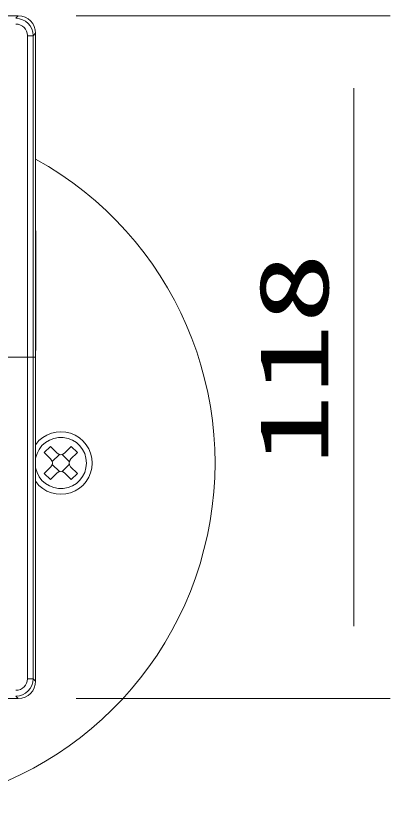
# Model space of a CAD drawing. Units: millimetres on the paper. Extents: x -63 to 64, y -59 to 59.
# Drawn here: x -17.2 to -4.26, y 15.58 to 43.04 of the extents above; entities that cross this region are included whole.
import ezdxf
from ezdxf.enums import TextEntityAlignment as Align

# ---------------------------------------------------------------- set-up
doc = ezdxf.new("R2010")
doc.units = ezdxf.units.MM
doc.layers.add('0-3_GAIKEI', color=134, linetype='Continuous', lineweight=9)
doc.layers.add('0-4_SUNPO', color=7, linetype='Continuous', lineweight=9)
doc.styles.add('ＭＳ ゴシック', font='')
doc.styles.get('ＭＳ ゴシック').set_extended_font_data('MS Gothic')

msp = doc.modelspace()

# ---------------------------------------------------------------- linework, layer by layer
at = {"layer": '0-3_GAIKEI', "color": 7}
for p, q in [((-17.113, 43.038), (-27.514, 43.038)), ((-16.513, 20.037), (-16.513, 42.439)), ((-17.113, 19.438), (-27.514, 19.438))]:
    msp.add_line(p, q, dxfattribs=at)
at = {"layer": '0-3_GAIKEI', "color": 4}
for p, q in [((-17.197, 42.954), (-17.113, 43.038)), ((-16.598, 42.354), (-16.798, 42.354)), ((-16.798, 20.122), (-16.798, 42.354)), ((-16.513, 42.439), (-16.598, 42.354)), ((-16.598, 42.354), (-16.598, 20.122)), ((-16.513, 35.438), (-16.507, 35.438)), ((-16.507, 35.438), (-16.507, 31.638)), ((-16.513, 31.638), (-16.507, 31.638)), ((-16.513, 31.238), (-28.113, 31.238)), ((-16.218, 27.941), (-15.984, 27.707)), ((-15.937, 27.626), (-15.69, 27.873)), ((-15.597, 27.873), (-15.35, 27.626)), ((-15.69, 27.285), (-15.937, 27.532)), ((-15.35, 27.532), (-15.597, 27.285)), ((-16.798, 20.122), (-16.598, 20.122)), ((-16.598, 20.122), (-16.513, 20.037)), ((-17.113, 19.438), (-17.197, 19.522))]:
    msp.add_line(p, q, dxfattribs=at)
for points in [[(-15.771, 27.919), (-16.005, 28.153), (-16.218, 27.941)], [(-15.303, 27.707), (-15.069, 27.941), (-15.282, 28.153), (-15.516, 27.919)], [(-15.984, 27.451), (-16.218, 27.217), (-16.005, 27.005), (-15.771, 27.239)], [(-15.516, 27.239), (-15.282, 27.005), (-15.069, 27.217), (-15.303, 27.451)]]:
    msp.add_lwpolyline(points, dxfattribs=at)
at = {"layer": '0-3_GAIKEI', "color": 7}
msp.add_arc((-22.313, 27.579), 12, 118.9033, 61.0967, dxfattribs=at)
at = {"layer": '0-3_GAIKEI', "color": 4}
for centre, radius, start, end in [((-18.141, 35.485), 1.634, 358.3456, 5.3422), ((-18.141, 31.591), 1.634, 354.6578, 1.6544), ((-15.643, 27.579), 1.082, 216.5036, 143.4964), ((-15.643, 27.579), 0.886, 190.7788, 169.2212), ((-15.643, 28.047), 0.18, 225, 315), ((-16.111, 27.579), 0.18, 315, 45), ((-15.176, 27.579), 0.18, 135, 225), ((-15.643, 27.111), 0.18, 45, 135)]:
    msp.add_arc(centre, radius, start, end, dxfattribs=at)
for centre, major_axis, ratio, start_param, end_param in [((-17.198, 42.353), (0.425, 0.425), 0.999084, 5.499157, 7.067214), ((-17.198, 42.353), (0.284, 0.284), 0.997265, 5.499157, 7.067214), ((-17.198, 20.123), (-0.284, 0.284), 0.997265, 2.357564, 3.925621), ((-17.198, 20.123), (0.425, -0.425), 0.999084, 5.499157, 7.067214)]:
    msp.add_ellipse(centre, major_axis=major_axis, ratio=ratio, start_param=start_param, end_param=end_param, dxfattribs=at)
at = {"layer": '0-3_GAIKEI', "color": 7}
for centre, major_axis, start_param, end_param in [((-17.114, 42.437), (0.425, 0.425), 5.499157, 7.067214), ((-17.114, 20.039), (-0.425, 0.425), 2.357564, 3.925621)]:
    msp.add_ellipse(centre, major_axis=major_axis, ratio=0.997265, start_param=start_param, end_param=end_param, dxfattribs=at)
at = {"layer": '0-4_SUNPO'}
for p, q in [((-15.113, 43.038), (-4.257, 43.038)), ((-5.507, 40.538), (-5.507, 21.938)), ((-15.113, 19.438), (-4.257, 19.438))]:
    msp.add_line(p, q, dxfattribs=at)

# ---------------------------------------------------------------- texts
at = {"layer": '0-4_SUNPO', "style": 'ＭＳ ゴシック', "width": 1.5}
msp.add_text('118', height=2.405, rotation=90, dxfattribs=at).set_placement((-5.669, 27.488), align=Align.BOTTOM_LEFT)

doc.saveas('drawing.dxf')
